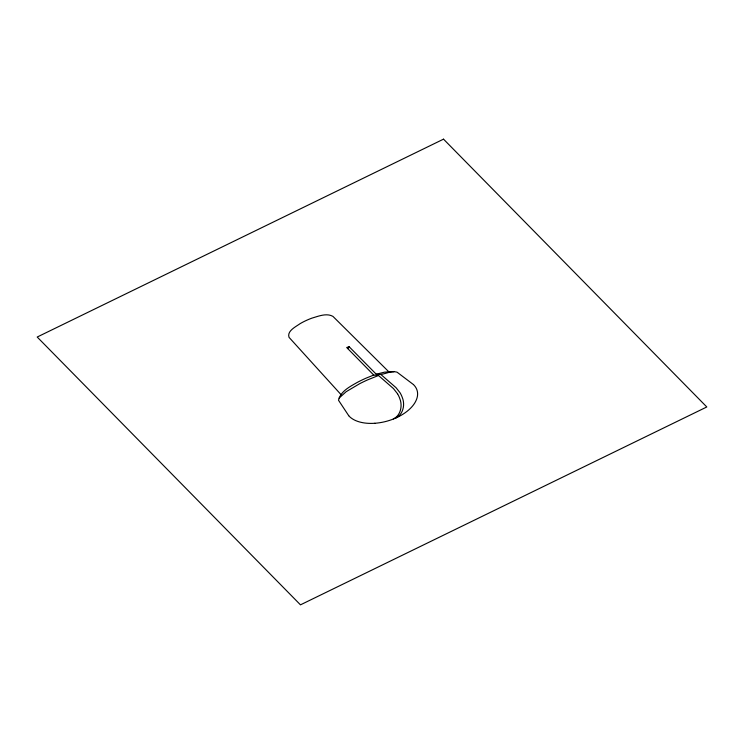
<?xml version="1.0" encoding="UTF-8"?>
<svg xmlns="http://www.w3.org/2000/svg" width="744" height="744" viewBox="0 0 744 744"><rect width="100%" height="100%" fill="white"/><g stroke="black" fill="none" stroke-linecap="round" stroke-linejoin="round"><path stroke-width="1.12" d="M397.556 393.799L393.492 388.61L378.491 375.488L373.748 375.078L366.225 378.082A83.765 47.923 -15.8 0 0 357.343 382.37C350.033 386.573 340.603 391.204 338.52 400.17A3.618 2.074 -15.8 0 0 338.678 400.514L348.731 415.701M339.097 398.077L346.174 391.688L359.584 383.746A107.09 61.268 -15.8 0 1 367.536 379.914L378.491 375.488M347.755 348.592L349.159 346.741L376.259 374.223C383.216 375.915 389.893 370.14 396.877 372.112A3.608 2.065 -15.8 0 1 397.277 372.344L413.404 384.536M374.827 423.28A36.884 21.102 -15.8 0 0 391.79 419.625A8.9 5.096 -15.8 0 0 393.381 418.946C400.821 415.385 402.69 405.647 399.751 398.496A78.111 44.696 -15.8 0 0 397.556 393.799M393.371 418.946A8.742 5.003 -15.8 0 0 395.018 418.351C403.099 415.143 405.424 404.745 402.206 397.268A77.227 44.184 -15.8 0 0 400.021 392.72L396.041 387.68L381.021 374.613M376.259 374.223L384.62 372.13L393.939 371.712M349.159 346.751L346.685 347.504L373.748 375.078M388.88 371.87L332.949 316.395C326.514 312.787 318.469 316.228 311.941 318.125A45.83 26.217 -15.8 0 0 300.148 323.631C295.87 326.709 286.784 330.959 289.035 337.339L341.189 394.794M374.855 423.271A37.107 21.232 -15.8 0 1 348.797 415.812M395.018 418.351A36.884 21.102 -15.8 0 0 406.838 411.488L407.414 411.041A37.098 21.223 -15.8 0 0 415.552 401.602L416.482 399.575A37.246 21.306 -15.8 0 0 413.524 384.648M443.526 139.156L37.2 337.032L300.474 604.844L706.8 406.968L443.526 139.156"/></g></svg>
